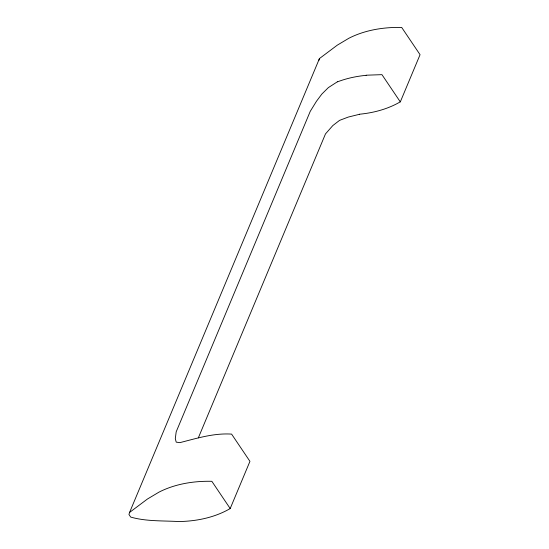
<?xml version="1.0" encoding="UTF-8"?>
<svg xmlns="http://www.w3.org/2000/svg" width="549" height="549" viewBox="0 0 549 549"><rect width="100%" height="100%" fill="white"/><g stroke="black" fill="none" stroke-linecap="round" stroke-linejoin="round"><path stroke-width="0.82" d="M366.114 75.206L381.96 74.657L400.31 101.894L420.054 54.687L401.703 27.45A120.444 82.604 22.7 0 0 348.821 38.286L337.285 45.162L319.443 58.558L129.585 512.423L128.946 514.461L130.71 517.083C146.096 521.509 162.82 520.637 178.775 521.55A120.444 82.604 22.7 0 0 230.196 508.552L249.946 461.345L231.596 434.108C213.767 432.948 196.823 438.342 179.859 442.638L176.222 442.151L175.303 438.706L176.181 431.837L310.254 111.33L316.444 101.297L321.817 94.099L328.371 87.6L337.457 81.746M318.804 60.596L319.443 58.558M198.34 437.855L325.475 133.922L332.804 125.584L339.529 120.389L348.238 117.081L359.396 114.316M129.585 512.423L147.434 499.027L158.963 492.151A120.444 82.604 22.7 0 1 211.852 481.315L230.196 508.552M337.532 81.828A120.643 82.535 22.5 0 1 366.176 75.33M400.262 101.853A120.368 82.549 22.7 0 1 359.362 114.233"/></g></svg>
